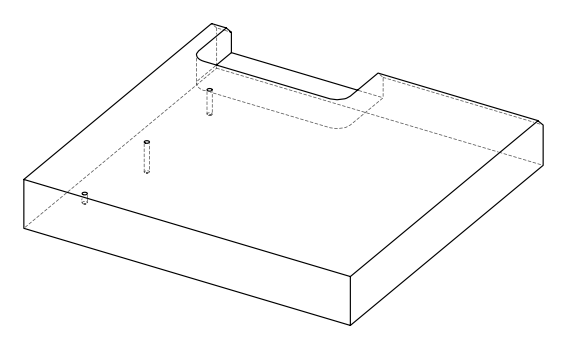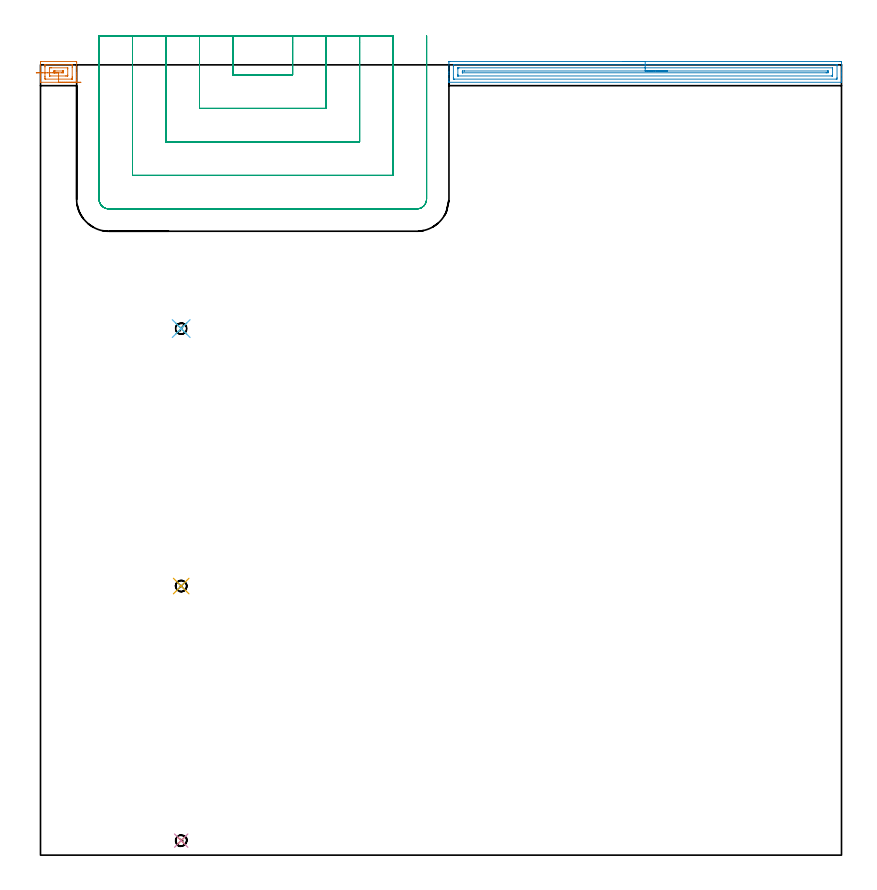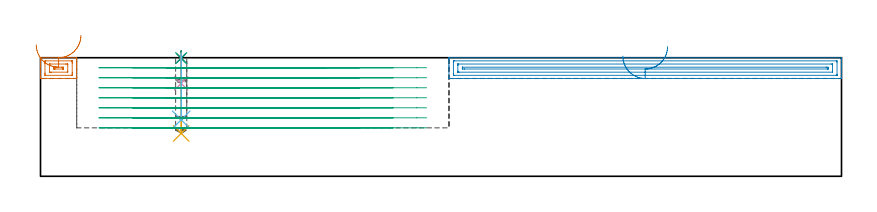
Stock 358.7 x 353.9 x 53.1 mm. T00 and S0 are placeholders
(PLAN: 9 operations, 3 tool changes, 29.8 min)
(1 SPOT_DRILL | STEP1POCKET | NXT0321_9005460120000 | 0.03 min | 1 mm3)
(2 SPOT_DRILL_1 | STEP1POCKET_1 | NXT0321_9005460120000 | 0.03 min | 0 mm3)
(3 SPOT_DRILL_2 | STEP1POCKET_2 | NXT0321_9005460120000 | 0.03 min | 0 mm3)
(4 DRILL_BLIND_HOLE_INTO_CENTER | STEP1POCKET | UGT0301_445 | 0.06 min | 203 mm3)
(5 DRILL_BLIND_HOLE_INTO_CENTER_1 | STEP1POCKET_1 | UGT0301_445 | 0.15 min | 637 mm3)
(6 DRILL_BLIND_HOLE_INTO_CENTER_2 | STEP1POCKET_2 | UGT0301_445 | 0.12 min | 519 mm3)
(7 AREA_MILL | FG_CHAMFER_SURFACE | UGT0205_001 | 0.7 min | 943 mm3)
(8 AREA_MILL_1 | FG_CHAMFER_SURFACE_1 | UGT0205_001 | 5.81 min | 7844 mm3)
(9 MILL_SLOT | SLOT_PARTIAL_RECTANGULAR | UGT0201_094 | Follow Part, ap 5, ae 75% | 22.85 min | 386706 mm3)
(TOOL NXT0321_9005460120000 | NC Spot Drill, 142deg, 12mm, Carbide, Uncoated | D12 PA142 FL30 Z2)
(TOOL UGT0301_445 | Carbide Drill 5.0 mm | D5 PA118 FL52 Z2)
(TOOL UGT0205_001 | Chamfer Mill 20 x 3 x 45 deg. | D20 FL50 Z2)
(TOOL UGT0201_094 | End mill 20 mm | D20 FL38 Z4)
(OP 1 SPOT_DRILL)
G17 G21 G94 G90
T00 M6
G54
G17 G0 G90 X63. Y6.5 S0 M3
G43 Z63.1 H0
G94 G81 G98 Z52.885 F250. R56.1
G80
M5
M2
(OP 2 SPOT_DRILL_1)
G17 G21 G94 G90
T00 M6
G54
G17 G0 G90 X63. Y120.5 S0 M3
G43 Z63.1 H0
G94 G81 G98 Z52.885 F250. R56.1
G80
M5
M2
(OP 3 SPOT_DRILL_2)
G17 G21 G94 G90
T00 M6
G54
G17 G0 G90 X63. Y235.8 S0 M3
G43 Z63.1 H0
G94 G81 G98 Z52.885 F250. R56.1
G80
M5
M2
(OP 4 DRILL_BLIND_HOLE_INTO_CENTER)
G17 G21 G94 G90
T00 M6
G54
G17 G0 G90 X63. Y6.5 S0 M3
G43 Z63.1 H0
G94 G81 G98 Z41.6 F250. R55.1
G80
M5
M2
(OP 5 DRILL_BLIND_HOLE_INTO_CENTER_1)
G17 G21 G94 G90
T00 M6
G54
G17 G0 G90 X63. Y120.5 S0 M3
G43 Z63.1 H0
G94 G81 G98 Z19.2 F250. R55.1
G80
M5
M2
(OP 6 DRILL_BLIND_HOLE_INTO_CENTER_2)
G17 G21 G94 G90
T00 M6
G54
G17 G0 G90 X63. Y235.8 S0 M3
G43 Z63.1 H0
G94 G81 G98 Z25.3 F250. R55.1
G80
M5
M2
(OP 7 AREA_MILL)
G17 G21 G94 G90
T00 M6
G54
G17 G0 G90 X18.1 Y346.1 S1061 M3
G43 Z63.1 H0
G94 G1 X18.062 Z62.228 F250.
X17.948 Z61.364
X17.759 Z60.512
X17.497 Z59.68
X17.163 Z58.874
X16.76 Z58.1
X16.291 Z57.364
X15.76 Z56.672
X15.171 Z56.029
X14.528 Z55.44
X13.836 Z54.908
X13.1 Z54.44
X12.326 Z54.037
X11.52 Z53.703
X10.688 Z53.441
X9.836 Z53.252
X8.972 Z53.138
X8.1 Z53.1
X0.104
X0.01 Y346.103 Z53.089
X0.006 Y346.14 Z53.053
X0. Y346.395 Z52.804
Y348.095 Z51.104
Y348.515 Z50.682
Y348.725 Z50.472
Y349.409 Z49.788
Y349.619 Z49.578
Y350.303 Z48.891
Y354.773 Z44.423
X0.002 Y355.117 Z44.079
X0.01 Y355.391 Z43.805
X0.282 Y355.399 Z43.799
X15.651 Y355.4 Z43.8
X15.92 Y355.397 Z43.802
X16.19 Y355.391 Z43.805
X16.2 Y355.115 Z44.082
Y350.303 Z48.891
Y349.619 Z49.578
Y349.409 Z49.788
Y348.725 Z50.472
Y348.515 Z50.682
Y348.095 Z51.104
Y347.148 Z52.051
Y346.727 Z52.471
Y346.394 Z52.804
X16.194 Y346.14 Z53.053
X16.19 Y346.103 Z53.089
X16.096 Y346.1 Z53.1
X8.1
Y347.514 Z51.686
X2.325 Y347.515 Z51.685
X2.219 Y347.517 Z51.683
X2.017 Y347.521 Z51.679
X2.01 Y347.621 Z51.579
X2.003 Y347.946 Z51.254
X2. Y348.515 Z50.685
Y348.842 Z50.358
Y352.985 Z46.215
Y353.312 Z45.888
X2.004 Y353.879 Z45.321
X2.007 Y353.96 Z45.24
X2.009 Y353.975 Z45.225
X2.044 Y353.979 Z45.221
X2.113 Y353.983 Z45.217
X2.22 Y353.985 Z45.215
X13.875
X13.981 Y353.983 Z45.217
X14.183 Y353.979 Z45.221
X14.19 Y353.879 Z45.321
X14.197 Y353.554 Z45.646
X14.2 Y352.985 Z46.215
Y352.658 Z46.542
Y348.515 Z50.685
Y348.188 Z51.012
X14.196 Y347.621 Z51.579
X14.193 Y347.54 Z51.66
X14.191 Y347.525 Z51.675
X14.156 Y347.521 Z51.679
X14.087 Y347.517 Z51.683
X13.98 Y347.515 Z51.685
X8.1 Y347.514 Z51.686
Y348.928 Z50.272
X4.58
X4.102 Y348.929 Z50.271
X4.034 Y348.93 Z50.27
X4.016 Y348.932 Z50.268
X4.013 Y348.933 Z50.267
X4.009 Y348.964 Z50.236
X4.003 Y349.1 Z50.1
X4. Y349.512 Z49.688
Y352.194 Z47.006
X4.001 Y352.297 Z46.903
X4.007 Y352.502 Z46.698
X4.01 Y352.558 Z46.642
X4.018 Y352.565 Z46.635
X4.043 Y352.567 Z46.633
X4.102 Y352.57 Z46.63
X4.513 Y352.571 Z46.629
X4.991 Y352.572 Z46.628
X12.098 Y352.571 Z46.629
X12.166 Y352.57 Z46.63
X12.184 Y352.568 Z46.632
X12.187 Y352.567 Z46.633
X12.191 Y352.536 Z46.664
X12.197 Y352.4 Z46.8
X12.2 Y352.194 Z47.006
Y352.091 Z47.109
Y349.306 Z49.894
X12.199 Y349.203 Z49.997
X12.193 Y348.998 Z50.202
X12.19 Y348.941 Z50.259
X12.182 Y348.935 Z50.265
X12.157 Y348.933 Z50.267
X12.098 Y348.93 Z50.27
X11.687 Y348.929 Z50.271
X11.209 Y348.928 Z50.272
X8.1
Y350.343 Z48.857
X6.767
X6.327
X6.127 Y350.345 Z48.855
X6.028 Y350.348 Z48.852
X6.011 Y350.349 Z48.851
X6.008 Y350.366 Z48.834
X6.005 Y350.404 Z48.796
X6.004 Y351.071 Z48.129
X6.01 Y351.135 Z48.065
X6.016 Y351.151 Z48.049
X6.06 Y351.153 Z48.047
X6.16 Y351.155 Z48.045
X6.363 Y351.157 Z48.043
X6.767
X9.873
X10.073 Y351.155 Z48.045
X10.172 Y351.152 Z48.048
X10.189 Y351.151 Z48.049
X10.192 Y351.134 Z48.066
X10.195 Y351.096 Z48.104
X10.198 Y350.426 Z48.774
X10.194 Y350.378 Z48.822
X10.191 Y350.354 Z48.846
X10.177 Y350.35 Z48.85
X10.077 Y350.347 Z48.853
X9.873 Y350.344 Z48.856
X9.465 Y350.343 Z48.857
X8.1
X7.228 Z48.895
X6.363 Z49.009
X5.512 Z49.198
X4.68 Z49.46
X3.874 Z49.794
X3.1 Z50.197
X2.364 Z50.666
X1.672 Z51.197
X1.029 Z51.786
X0.44 Z52.43
X-0.092 Z53.122
X-0.56 Z53.857
X-0.963 Z54.631
X-1.297 Z55.437
X-1.559 Z56.269
X-1.748 Z57.121
X-1.862 Z57.986
X-1.9 Z58.857
G0 Z63.1
M5
M2
(OP 8 AREA_MILL_1)
G17 G21 G94 G90
T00 M6
G54
G17 G0 G90 X260.8 Y355.4 S1061 M3
G43 Z63.1 H0
Z53.8
G94 G1 X260.838 Z52.928 F250.
X260.952 Z52.064
X261.141 Z51.212
X261.403 Z50.38
X261.737 Z49.574
X262.14 Z48.8
X262.609 Z48.064
X263.14 Z47.372
X263.729 Z46.729
X264.372 Z46.14
X265.064 Z45.609
X265.8 Z45.14
X266.574 Z44.737
X267.38 Z44.403
X268.212 Z44.141
X269.064 Z43.952
X269.928 Z43.838
X270.8 Z43.8
X358.115
X358.384 Y355.397 Z43.802
X358.69 Y355.391 Z43.806
X358.7 Y355.08 Z44.117
Y350.303 Z48.892
Y349.688 Z49.509
Y349.409 Z49.788
Y347.621 Z51.574
Y347.062 Z52.137
Y346.492 Z52.707
X358.693 Y346.154 Z53.038
X358.69 Y346.103 Z53.088
X358.561 Y346.1 Z53.1
X183.039
X182.91 Y346.103 Z53.088
X182.907 Y346.154 Z53.038
X182.9 Y346.492 Z52.707
Y347.062 Z52.137
Y347.621 Z51.574
Y349.688 Z49.509
Y350.303 Z48.892
Y350.748 Z48.448
X182.901 Y354.773 Z44.424
X182.903 Y355.357 Z43.84
X182.907 Y355.391 Z43.806
X183.485 Y355.4 Z43.8
X270.8
Y353.986 Z45.214
X356.333
X356.44 Y353.984 Z45.216
X356.652 Y353.979 Z45.221
X356.692 Y353.976 Z45.224
X356.695 Y353.963 Z45.237
X356.698 Y353.931 Z45.269
X356.7 Y353.879 Z45.321
Y353.511 Z45.689
X356.699 Y348.148 Z51.052
X356.693 Y347.621 Z51.579
X356.69 Y347.535 Z51.665
X356.545 Y347.521 Z51.679
X356.438 Y347.516 Z51.684
X356.333 Y347.515 Z51.685
X185.267
X185.16 Y347.516 Z51.684
X184.948 Y347.521 Z51.679
X184.909 Y347.524 Z51.676
X184.906 Y347.537 Z51.663
X184.902 Y347.569 Z51.631
X184.901 Y347.621 Z51.579
X184.9 Y347.989 Z51.211
X184.901 Y353.352 Z45.848
X184.907 Y353.879 Z45.321
X184.91 Y353.965 Z45.235
X185.055 Y353.979 Z45.221
X185.163 Y353.984 Z45.216
X185.267 Y353.985 Z45.215
X270.8 Y353.986 Z45.214
Y352.572 Z46.628
X354.62 Y352.571 Z46.629
X354.662 Y352.57 Z46.63
X354.684 Y352.568 Z46.632
X354.688 Y352.566 Z46.634
X354.691 Y352.538 Z46.662
X354.698 Y352.24 Z46.96
X354.7 Y352.091 Z47.109
Y351.942 Z47.258
Y349.409 Z49.791
Y349.26 Z49.94
X354.698 Y349.111 Z50.089
X354.694 Y349.012 Z50.188
X354.69 Y348.938 Z50.262
X354.669 Y348.935 Z50.265
X354.551 Y348.933 Z50.267
X354.139 Y348.929 Z50.271
X186.98
X186.938 Y348.93 Z50.27
X186.917 Y348.932 Z50.268
X186.912 Y348.934 Z50.266
X186.909 Y348.962 Z50.238
X186.902 Y349.26 Z49.94
X186.901 Y349.409 Z49.791
X186.9 Y349.558 Z49.642
Y352.091 Z47.109
Y352.24 Z46.96
X186.902 Y352.389 Z46.811
X186.906 Y352.488 Z46.712
X186.91 Y352.562 Z46.638
X186.931 Y352.565 Z46.635
X187.049 Y352.567 Z46.633
X187.462 Y352.571 Z46.629
X270.8 Y352.572 Z46.628
Y351.157 Z48.043
X352.525
X352.626 Y351.155 Z48.045
X352.675 Y351.152 Z48.048
X352.69 Y351.15 Z48.05
X352.692 Y351.131 Z48.069
Y350.381 Z48.819
X352.683 Y350.35 Z48.85
X351.879 Y350.343 Z48.857
X351.839
X189.075
X188.974 Y350.345 Z48.855
X188.925 Y350.348 Z48.852
X188.91 Y350.35 Z48.85
X188.908 Y350.369 Z48.831
Y351.12 Z48.08
X188.918 Y351.15 Z48.05
X189.722 Y351.157 Z48.043
X189.761
X270.8
X271.672 Z48.081
X272.537 Z48.195
X273.388 Z48.383
X274.22 Z48.646
X275.026 Z48.98
X275.8 Z49.382
X276.536 Z49.851
X277.228 Z50.382
X277.871 Z50.972
X278.46 Z51.615
X278.992 Z52.307
X279.46 Z53.043
X279.863 Z53.817
X280.197 Z54.622
X280.459 Z55.455
X280.648 Z56.306
X280.762 Z57.171
X280.8 Z58.043
G0 Z63.1
M5
M2
(OP 9 MILL_SLOT)
G17 G21 G94 G90
T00 M6
G54
G17 G0 G90 X86.2 Y366.9 S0 M3
G43 Z63.1 H0
Z48.614
G94 G1 Y363.9 F250.
Y349.4 F500.
X112.9
Y363.9
Y366.9 F250.
X71.2
Y363.9
Y334.4 F500.
X127.9
Y363.9
Y366.9 F250.
X56.2
Y363.9
Y319.4 F500.
X142.9
Y363.9
Y366.9 F250.
X41.2
Y363.9
Y304.4 F500.
X157.9
Y363.9
Y366.9 F250.
X26.2
Y363.9
Y293.8 F500.
G3 X30.6 Y289.4 R4.4
G1 X168.5
G3 X172.9 Y293.8 R4.4
G1 Y363.9
Y366.9 F250.
G0 X86.2 Z44.129
G1 Y363.9
Y349.4 F500.
X112.9
Y363.9
Y366.9 F250.
X71.2
Y363.9
Y334.4 F500.
X127.9
Y363.9
Y366.9 F250.
X56.2
Y363.9
Y319.4 F500.
X142.9
Y363.9
Y366.9 F250.
X41.2
Y363.9
Y304.4 F500.
X157.9
Y363.9
Y366.9 F250.
X26.2
Y363.9
Y293.8 F500.
G3 X30.6 Y289.4 R4.4
G1 X168.5
G3 X172.9 Y293.8 R4.4
G1 Y363.9
Y366.9 F250.
G0 X86.2 Z39.643
G1 Y363.9
Y349.4 F500.
X112.9
Y363.9
Y366.9 F250.
X71.2
Y363.9
Y334.4 F500.
X127.9
Y363.9
Y366.9 F250.
X56.2
Y363.9
Y319.4 F500.
X142.9
Y363.9
Y366.9 F250.
X41.2
Y363.9
Y304.4 F500.
X157.9
Y363.9
Y366.9 F250.
X26.2
Y363.9
Y293.8 F500.
G3 X30.6 Y289.4 R4.4
G1 X168.5
G3 X172.9 Y293.8 R4.4
G1 Y363.9
Y366.9 F250.
G0 X86.2 Z35.157
G1 Y363.9
Y349.4 F500.
X112.9
Y363.9
Y366.9 F250.
X71.2
Y363.9
Y334.4 F500.
X127.9
Y363.9
Y366.9 F250.
X56.2
Y363.9
Y319.4 F500.
X142.9
Y363.9
Y366.9 F250.
X41.2
Y363.9
Y304.4 F500.
X157.9
Y363.9
Y366.9 F250.
X26.2
Y363.9
Y293.8 F500.
G3 X30.6 Y289.4 R4.4
G1 X168.5
G3 X172.9 Y293.8 R4.4
G1 Y363.9
Y366.9 F250.
G0 X86.2 Z30.671
G1 Y363.9
Y349.4 F500.
X112.9
Y363.9
Y366.9 F250.
X71.2
Y363.9
Y334.4 F500.
X127.9
Y363.9
Y366.9 F250.
X56.2
Y363.9
Y319.4 F500.
X142.9
Y363.9
Y366.9 F250.
X41.2
Y363.9
Y304.4 F500.
X157.9
Y363.9
Y366.9 F250.
X26.2
Y363.9
Y293.8 F500.
G3 X30.6 Y289.4 R4.4
G1 X168.5
G3 X172.9 Y293.8 R4.4
G1 Y363.9
Y366.9 F250.
G0 X86.2 Z26.186
G1 Y363.9
Y349.4 F500.
X112.9
Y363.9
Y366.9 F250.
X71.2
Y363.9
Y334.4 F500.
X127.9
Y363.9
Y366.9 F250.
X56.2
Y363.9
Y319.4 F500.
X142.9
Y363.9
Y366.9 F250.
X41.2
Y363.9
Y304.4 F500.
X157.9
Y363.9
Y366.9 F250.
X26.2
Y363.9
Y293.8 F500.
G3 X30.6 Y289.4 R4.4
G1 X168.5
G3 X172.9 Y293.8 R4.4
G1 Y363.9
Y366.9 F250.
G0 X86.2 Z21.7
G1 Y363.9
Y349.4 F500.
X112.9
Y363.9
Y366.9 F250.
X71.2
Y363.9
Y334.4 F500.
X127.9
Y363.9
Y366.9 F250.
X56.2
Y363.9
Y319.4 F500.
X142.9
Y363.9
Y366.9 F250.
X41.2
Y363.9
Y304.4 F500.
X157.9
Y363.9
Y366.9 F250.
X26.2
Y363.9
Y293.8 F500.
G3 X30.6 Y289.4 R4.4
G1 X168.5
G3 X172.9 Y293.8 R4.4
G1 Y363.9
Y366.9 F250.
G0 Z63.1
M5
M2
